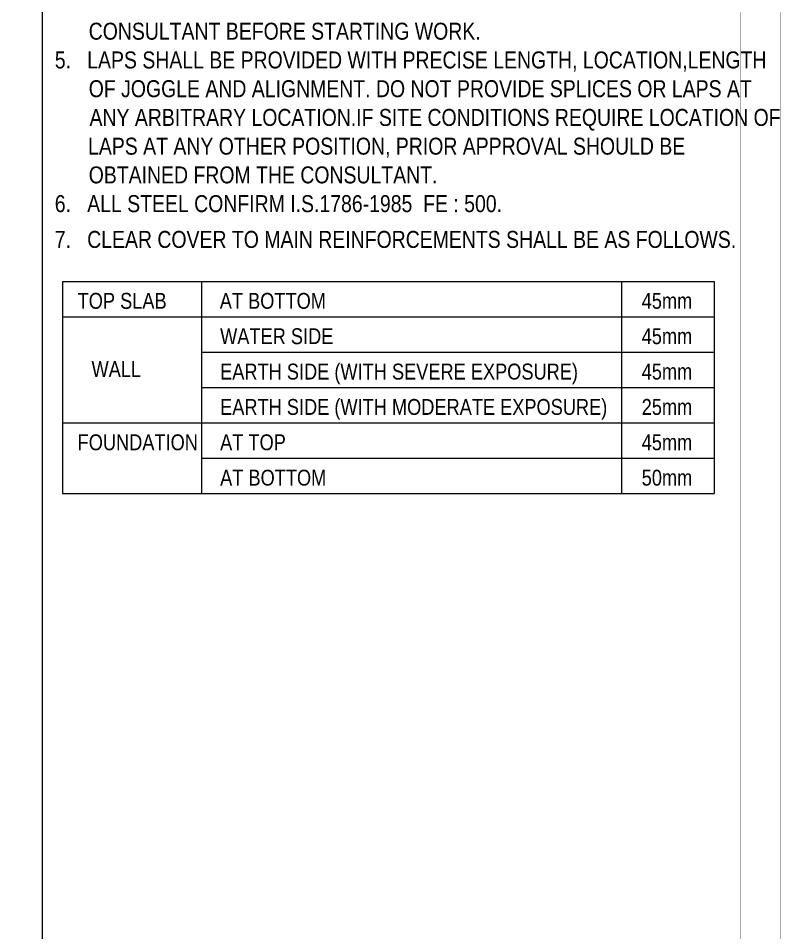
# Model space of a CAD drawing. Header units: millimetres. Extents: x 1112055 to 3390982, y -148532 to 766891.
# Drawn here: x 1898706 to 1918686, y 294036 to 317988 of the extents above; entities that cross this region are included whole.
import ezdxf

# ---------------------------------------------------------------- set-up
doc = ezdxf.new("R2010")
doc.units = ezdxf.units.MM
doc.layers.add('B TITLE BLOCK', color=250, linetype='Continuous', lineweight=0)
doc.styles.add('SWINC', font='swissc.ttf')
doc.styles.add('SWINS', font='swissc.ttf')

msp = doc.modelspace()

# ---------------------------------------------------------------- linework, layer by layer
at = {"layer": 'B TITLE BLOCK', "color": 250, "lineweight": 0}
msp.add_line((1899333.1, 341590.3), (1899333.1, 220294.8), dxfattribs=at)
at = {"layer": 'B TITLE BLOCK', "color": 0, "lineweight": 0}
for p, q in [((1899868, 311096.9), (1916942.2, 311096.9)), ((1899868, 311096.9), (1899868, 305539.1)), ((1903510.6, 311096.9), (1903510.6, 305539.1)), ((1914510.4, 311096.9), (1914510.4, 305539.1)), ((1916942.2, 311096.9), (1916942.2, 305539.1)), ((1899868, 310170.6), (1916942.2, 310170.6)), ((1903510.6, 309244.3), (1916942.2, 309244.3)), ((1903510.6, 308318), (1916942.2, 308318)), ((1899868, 307391.7), (1916942.2, 307391.7)), ((1903510.6, 306465.4), (1916942.2, 306465.4)), ((1899868, 305539.1), (1916942.2, 305539.1))]:
    msp.add_line(p, q, dxfattribs=at)
at = {"layer": 'B TITLE BLOCK', "color": 1, "const_width": 8.39}
msp.add_lwpolyline([(1739657.8, 219248.5), (1918682.1, 219248.5), (1918682.1, 342636.6), (1739657.8, 342636.6)], close=True, dxfattribs=at)
at = {"layer": 'B TITLE BLOCK', "color": 250, "lineweight": 0, "const_width": 8.39}
msp.add_lwpolyline([(1740704.1, 220294.8), (1917635.8, 220294.8), (1917635.8, 341590.3), (1740704.1, 341590.3)], close=True, dxfattribs=at)

# ---------------------------------------------------------------- texts
at = {"layer": 'B TITLE BLOCK', "color": 0, "lineweight": 0}
for s, height, style, p in [('CONSULTANT BEFORE STARTING WORK.', 444.618, 'SWINC', (1900552.3, 317426.9)), ('5.   LAPS SHALL BE PROVIDED WITH PRECISE LENGTH, LOCATION,LENGTH', 444.618, 'SWINC', (1899663.5, 316674.2)), ('OF JOGGLE AND ALIGNMENT. DO NOT PROVIDE SPLICES OR LAPS AT', 444.618, 'SWINC', (1900552.3, 315921.4)), ('ANY ARBITRARY LOCATION.IF SITE CONDITIONS REQUIRE LOCATION OF', 444.618, 'SWINC', (1900573, 315168.7)), ('LAPS AT ANY OTHER POSITION, PRIOR APPROVAL SHOULD BE', 444.618, 'SWINC', (1900535, 314415.9)), ('OBTAINED FROM THE CONSULTANT.', 444.618, 'SWINC', (1900552.3, 313663.2)), ('6.   ALL STEEL CONFIRM I.S.1786-1985  FE : 500.', 444.618, 'SWINC', (1899663, 312910.4)), ('7.   CLEAR COVER TO MAIN REINFORCEMENTS SHALL BE AS FOLLOWS.', 444.618, 'SWINC', (1899663, 311973.4)), ('TOP SLAB', 416.29, 'SWINS', (1900261.6, 310378.2)), ('AT BOTTOM  ', 416.286, 'SWINS', (1903986.5, 310378.2)), ('45mm ', 416.29, 'SWINS', (1915043.1, 310378.2)), ('WATER SIDE', 416.29, 'SWINS', (1903995.9, 309451.9)), ('45mm ', 416.29, 'SWINS', (1915043.1, 309451.9)), ('WALL', 416.29, 'SWINS', (1900626.1, 308590.6)), ('EARTH SIDE (WITH SEVERE EXPOSURE)', 416.286, 'SWINS', (1903995.9, 308525.6)), ('45mm  ', 416.29, 'SWINS', (1915043.1, 308525.6)), ('EARTH SIDE (WITH MODERATE EXPOSURE)', 416.286, 'SWINS', (1903995.9, 307599.3)), ('25mm ', 416.29, 'SWINS', (1915043.1, 307599.3)), ('FOUNDATION', 416.29, 'SWINS', (1900261.6, 306673)), ('AT TOP', 416.29, 'SWINS', (1903995.9, 306673)), ('45mm ', 416.29, 'SWINS', (1915043.1, 306673)), ('AT BOTTOM', 416.29, 'SWINS', (1903995.9, 305746.7)), ('50mm ', 416.29, 'SWINS', (1915043.1, 305746.7))]:
    msp.add_text(s, height=height, dxfattribs=dict(at, style=style)).set_placement(p)

doc.saveas('drawing.dxf')
